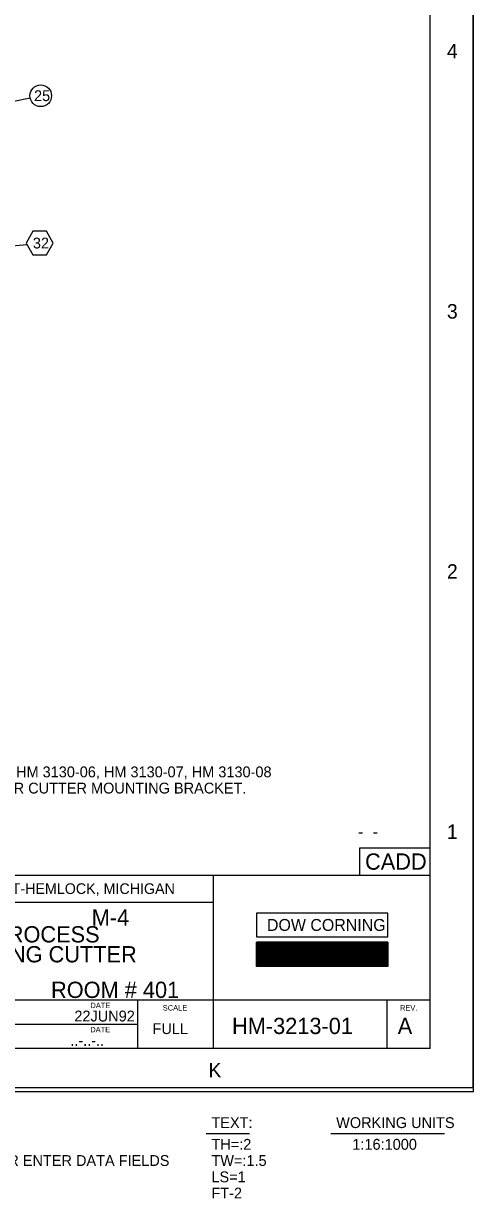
# Model space of a CAD drawing. Extents: x 0 to 34, y -1.5 to 22.
# Drawn here: x 28.81 to 34, y -1.23 to 12.32 of the extents above; entities that cross this region are included whole.
import ezdxf

# ---------------------------------------------------------------- set-up
doc = ezdxf.new("R2010")
doc.units = 0
for name, color, linetype in [('Level 1', 7, 'Continuous'), ('Level 10', 7, 'Continuous'), ('Level 60', 7, 'Continuous'), ('Level 62', 7, 'Continuous'), ('Level 63', 7, 'Continuous')]:
    doc.layers.add(name, color=color, linetype=linetype)

msp = doc.modelspace()

# ---------------------------------------------------------------- linework, layer by layer
at = {"layer": 'Level 1'}
for p, q in [((31.5, 1.444), (31.5, 1.725)), ((33.013, 1.725), (31.5, 1.725)), ((33.013, 1.717), (31.5, 1.717)), ((33.013, 1.709), (31.5, 1.709)), ((33.013, 1.702), (31.5, 1.702)), ((33.013, 1.694), (31.5, 1.694)), ((33.013, 1.686), (31.5, 1.686)), ((33.013, 1.678), (31.5, 1.678)), ((33.013, 1.67), (31.5, 1.67)), ((33.013, 1.663), (31.5, 1.663)), ((33.013, 1.655), (31.5, 1.655)), ((33.013, 1.647), (31.5, 1.647)), ((33.013, 1.639), (31.5, 1.639)), ((33.013, 1.631), (31.5, 1.631)), ((33.013, 1.725), (33.013, 1.444)), ((33.013, 1.623), (31.5, 1.623)), ((33.013, 1.616), (31.5, 1.616)), ((33.013, 1.608), (31.5, 1.608)), ((33.013, 1.6), (31.5, 1.6)), ((33.013, 1.592), (31.5, 1.592)), ((33.013, 1.584), (31.5, 1.584)), ((33.013, 1.577), (31.5, 1.577)), ((33.013, 1.569), (31.5, 1.569)), ((33.013, 1.561), (31.5, 1.561)), ((33.013, 1.553), (31.5, 1.553)), ((33.013, 1.545), (31.5, 1.545)), ((33.013, 1.538), (31.5, 1.538)), ((33.013, 1.53), (31.5, 1.53)), ((33.013, 1.522), (31.5, 1.522)), ((33.013, 1.514), (31.5, 1.514)), ((33.013, 1.506), (31.5, 1.506)), ((33.013, 1.498), (31.5, 1.498)), ((33.013, 1.491), (31.5, 1.491)), ((33.013, 1.483), (31.5, 1.483)), ((33.013, 1.475), (31.5, 1.475)), ((33.013, 1.467), (31.5, 1.467)), ((33.013, 1.459), (31.5, 1.459)), ((33.013, 1.452), (31.5, 1.452)), ((33.013, 1.444), (31.5, 1.444))]:
    msp.add_line(p, q, dxfattribs=at)
msp.add_lwpolyline([(31.5, 2.062), (31.5, 1.788), (33.013, 1.788), (33.013, 2.062)], close=True, dxfattribs=at)
at = {"layer": 'Level 10'}
for p, q in [((27.686, 11.213), (28.889, 11.46)), ((26.768, 9.579), (28.852, 9.769))]:
    msp.add_line(p, q, dxfattribs=at)
msp.add_lwpolyline([(28.92, 9.651), (29.077, 9.651), (29.155, 9.787), (29.077, 9.922), (28.92, 9.922), (28.842, 9.787)], close=True, dxfattribs=at)
msp.add_circle((29.011, 11.485), 0.125, dxfattribs=at)
at = {"layer": 'Level 62'}
msp.add_lwpolyline([(0, 22), (33.992, 22), (33.992, 0.047), (0, 0.047)], close=True, dxfattribs=at)
at = {"layer": 'Level 63'}
for p, q in [((34, 0), (34, 22)), ((33.5, 0.5), (33.5, 21.499)), ((32.688, 2.5), (32.688, 2.812)), ((32.688, 2.812), (33.5, 2.812)), ((8.376, 2.5), (33.5, 2.5)), ((31, 2.5), (31, 0.5)), ((26.375, 2.187), (31, 2.187)), ((26.375, 1.062), (33.5, 1.062)), ((30.125, 1.062), (30.125, 0.5)), ((33, 1.062), (33, 0.5)), ((27.417, 0.781), (30.125, 0.781)), ((33.5, 0.5), (1.501, 0.5)), ((34, 0), (0, 0)), ((30.917, -0.479), (31.417, -0.479)), ((32.354, -0.479), (33.667, -0.479))]:
    msp.add_line(p, q, dxfattribs=at)

# ---------------------------------------------------------------- texts
at = {"layer": 'Level 1'}
msp.add_text('DOW CORNING', height=0.1375, dxfattribs=at).set_placement((31.619, 1.856))
at = {"layer": 'Level 10'}
for s, p in [('25', (28.934, 11.423)), ('32', (28.921, 9.724)), ('NOTE: SEE DRAWINGS HM 3130-06, HM 3130-07, HM 3130-08', (26.823, 3.627)), ('      AND HM 3130-09 FOR CUTTER MOUNTING BRACKET.', (26.823, 3.44))]:
    msp.add_text(s, height=0.125, dxfattribs=at).set_placement(p)
at = {"layer": 'Level 60'}
for s, height, p in [('  -  -  ', 0.1407, (32.565, 2.93)), ('            M-4', 0.1875, (28.763, 1.917)), ('       EXTRUSION PROCESS       ', 0.1875, (26.444, 1.723)), ('  LARGE TUBING CUTTER  ', 0.1875, (27.026, 1.493)), ('     ROOM # 401', 0.1875, (28.782, 1.083)), ('22JUN92', 0.125, (29.399, 0.812)), (' HM-3213-01 ', 0.1875, (31.147, 0.667)), (' A ', 0.1875, (33.057, 0.667)), ('   FULL   ', 0.125, (30.161, 0.667)), ('..-..-..', 0.125, (29.352, 0.531))]:
    msp.add_text(s, height=height, dxfattribs=at).set_placement(p)
at = {"layer": 'Level 63'}
for s, height, p in [('4', 0.167, (33.694, 11.916)), ('3', 0.167, (33.694, 8.916)), ('2', 0.167, (33.694, 5.917)), ('1', 0.167, (33.694, 2.917)), ('CADD', 0.1875, (32.75, 2.562)), ('MEDICAL PRODUCTS PLANT-HEMLOCK, MICHIGAN', 0.12288, (26.504, 2.282)), ('DATE', 0.0625, (29.584, 0.966)), ('SCALE', 0.0625, (30.418, 0.938)), ('REV.', 0.0625, (33.152, 0.938)), ('DATE', 0.0625, (29.582, 0.687)), ('K', 0.167, (30.945, 0.167)), ('TEXT:', 0.125, (30.979, -0.417)), ('WORKING UNITS', 0.125, (32.417, -0.417)), ('TH=:2', 0.125, (30.979, -0.667)), ('1:16:1000', 0.125, (32.604, -0.667)), ('60 = BORDER ENTER DATA FIELDS', 0.125, (27.667, -0.854)), ('TW=:1.5', 0.125, (30.979, -0.854)), ('LS=1', 0.125, (30.979, -1.042)), ('FT-2', 0.125, (30.979, -1.229))]:
    msp.add_text(s, height=height, dxfattribs=at).set_placement(p)

doc.saveas('drawing.dxf')
